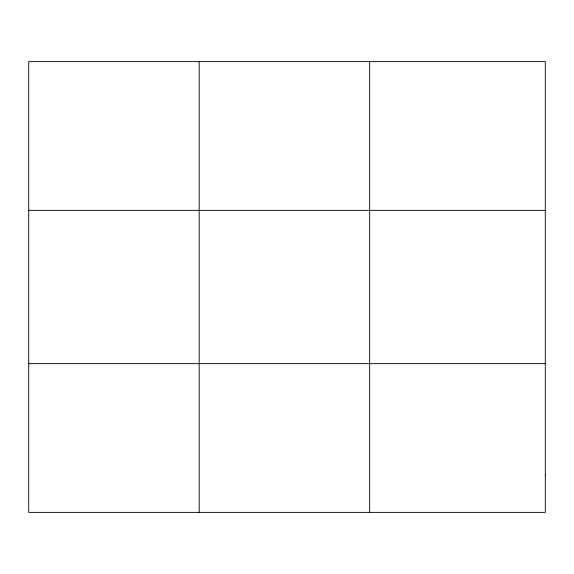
<?xml version="1.0" encoding="UTF-8"?>
<svg xmlns="http://www.w3.org/2000/svg" width="574" height="574" viewBox="0 0 574 574"><rect width="100%" height="100%" fill="white"/><g stroke="black" fill="none" stroke-linecap="round" stroke-linejoin="round"><path stroke-width="0.86" d="M199.178 61.619L199.178 512.381M369.656 61.619L369.656 512.381M28.7 210.371L545.3 210.371M28.7 363.629L545.3 363.629M545.3 475.193L545.3 512.381L28.7 512.381L28.7 61.619L545.3 61.619L545.3 475.193"/></g></svg>
